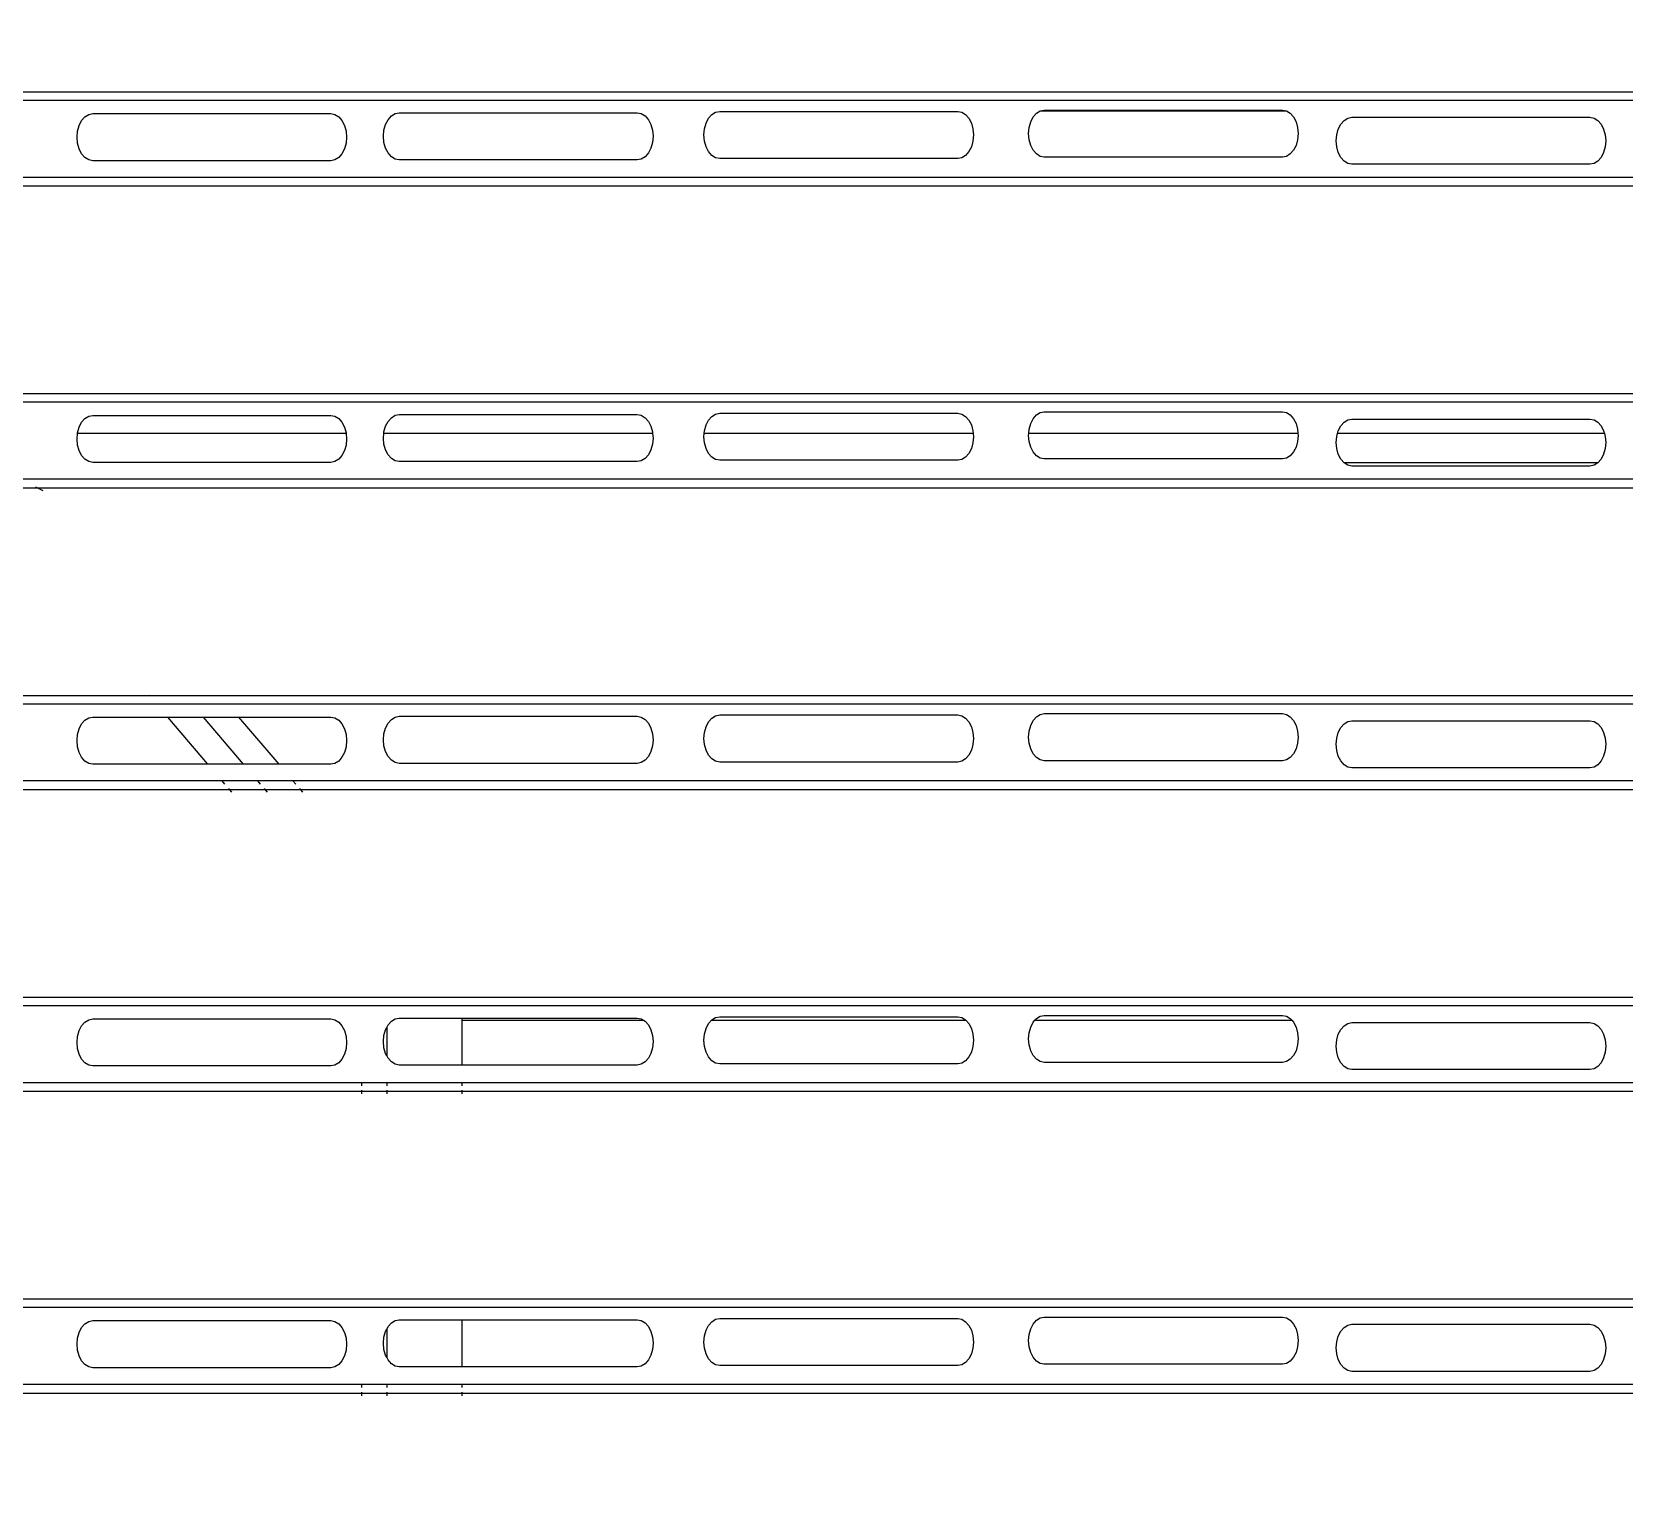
# Model space of a CAD drawing. Header units: inches. Extents: x 236662 to 497023, y -248575 to 81795.
# Drawn here: x 293571.9 to 293868.5, y -97910 to -97637 of the extents above; entities that cross this region are included whole.
import ezdxf

# ---------------------------------------------------------------- set-up
doc = ezdxf.new("R2010")
doc.units = ezdxf.units.IN
doc.header["$LTSCALE"] = 10
doc.header["$MEASUREMENT"] = 0
doc.layers.add('02. HP_BE TONG', color=1, linetype='Continuous', lineweight=35)
doc.layers.add('06. HP_THAY 1', color=134, linetype='Continuous', lineweight=15)
doc.layers.add('04. HP_CUA', color=153, linetype='Continuous')

# ---------------------------------------------------------------- blocks, each defined once
blk = doc.blocks.new('KHUNG TEN A-3')
at = {"layer": '02. HP_BE TONG', "color": 1, "const_width": 0.5}
blk.add_lwpolyline([(15, 5), (415, 5), (415, 292), (15, 292)], close=True, dxfattribs=at)
at = {"layer": '06. HP_THAY 1'}
blk.add_lwpolyline([(0, 297), (420, 297), (420, 0), (0, 0)], close=True, dxfattribs=at)
at = {"layer": 'Defpoints'}
blk.add_lwpolyline([(0, 0), (420, 0), (420, 297), (0, 297)], close=True, dxfattribs=at)

msp = doc.modelspace()

# ---------------------------------------------------------------- linework, layer by layer
at = {"layer": '04. HP_CUA'}
for p, q in [((295395.9, -97649.79), (292919.53, -97649.79)), ((293710.44, -97648.24), (293460.44, -97648.24)), ((293710.44, -97648.15), (293710.44, -97648.24)), ((294422.94, -97648.24), (293710.44, -97648.24)), ((293581.22, -97653.5), (293581.83, -97652.81)), ((293581.83, -97652.81), (293582.54, -97652.37)), ((293582.54, -97652.37), (293583.3, -97652.22)), ((293583.3, -97652.22), (293627.64, -97652.22)), ((293627.64, -97652.22), (293628.4, -97652.37)), ((293628.4, -97652.37), (293629.1, -97652.81)), ((293629.1, -97652.81), (293629.71, -97653.5)), ((293638.3, -97653.35), (293638.91, -97652.65)), ((293638.91, -97652.65), (293639.62, -97652.21)), ((293639.62, -97652.21), (293640.38, -97652.06)), ((293640.38, -97652.06), (293684.72, -97652.06)), ((293684.72, -97652.06), (293685.47, -97652.21)), ((293685.47, -97652.21), (293686.18, -97652.65)), ((293686.18, -97652.65), (293686.79, -97653.35)), ((293697.99, -97653.1), (293698.6, -97652.41)), ((293698.6, -97652.41), (293699.31, -97651.97)), ((293699.31, -97651.97), (293700.07, -97651.82)), ((293700.07, -97651.82), (293744.4, -97651.82)), ((293744.4, -97651.82), (293745.16, -97651.97)), ((293745.16, -97651.97), (293745.87, -97652.41)), ((293745.87, -97652.41), (293746.48, -97653.1)), ((293758, -97653.75), (293758.47, -97652.85)), ((293758.47, -97652.85), (293759.07, -97652.15)), ((293759.07, -97652.15), (293759.78, -97651.71)), ((293759.78, -97651.71), (293760.54, -97651.56)), ((293759.78, -97651.71), (293805.64, -97651.71)), ((293760.54, -97651.56), (293804.88, -97651.56)), ((293804.88, -97651.56), (293805.64, -97651.71)), ((293805.64, -97651.71), (293806.35, -97652.15)), ((293806.35, -97652.15), (293806.95, -97652.85)), ((293806.95, -97652.85), (293807.42, -97653.75)), ((293817.07, -97653.05), (293817.83, -97652.9)), ((293817.83, -97652.9), (293862.17, -97652.9)), ((293862.17, -97652.9), (293862.93, -97653.05)), ((293580.37, -97656.6), (293580.47, -97655.47)), ((293580.47, -97655.47), (293580.76, -97654.41)), ((293580.76, -97654.41), (293581.22, -97653.5)), ((293629.71, -97653.5), (293630.18, -97654.41)), ((293630.18, -97654.41), (293630.47, -97655.47)), ((293630.47, -97655.47), (293630.57, -97656.6)), ((293637.44, -97656.44), (293637.54, -97655.31)), ((293637.54, -97655.31), (293637.84, -97654.25)), ((293637.84, -97654.25), (293638.3, -97653.35)), ((293686.79, -97653.35), (293687.26, -97654.25)), ((293687.26, -97654.25), (293687.55, -97655.31)), ((293687.55, -97655.31), (293687.65, -97656.44)), ((293697.13, -97656.2), (293697.23, -97655.07)), ((293697.23, -97655.07), (293697.53, -97654.01)), ((293697.53, -97654.01), (293697.99, -97653.1)), ((293746.48, -97653.1), (293746.95, -97654.01)), ((293746.95, -97654.01), (293747.24, -97655.07)), ((293747.24, -97655.07), (293747.34, -97656.2)), ((293757.61, -97655.94), (293757.71, -97654.81)), ((293757.71, -97654.81), (293758, -97653.75)), ((293807.42, -97653.75), (293807.71, -97654.81)), ((293807.71, -97654.81), (293807.81, -97655.94)), ((293815, -97656.15), (293815.29, -97655.09)), ((293815.29, -97655.09), (293815.76, -97654.18)), ((293815.76, -97654.18), (293816.37, -97653.49)), ((293816.37, -97653.49), (293817.07, -97653.05)), ((293862.93, -97653.05), (293863.64, -97653.49)), ((293863.64, -97653.49), (293864.24, -97654.18)), ((293864.24, -97654.18), (293864.71, -97655.09)), ((293864.71, -97655.09), (293865, -97656.15)), ((293580.47, -97657.74), (293580.37, -97656.6)), ((293580.76, -97658.79), (293580.47, -97657.74)), ((293581.22, -97659.7), (293580.76, -97658.79)), ((293630.18, -97658.79), (293629.71, -97659.7)), ((293630.47, -97657.74), (293630.18, -97658.79)), ((293630.57, -97656.6), (293630.47, -97657.74)), ((293637.54, -97657.58), (293637.44, -97656.44)), ((293637.84, -97658.64), (293637.54, -97657.58)), ((293638.3, -97659.54), (293637.84, -97658.64)), ((293687.26, -97658.64), (293686.79, -97659.54)), ((293687.55, -97657.58), (293687.26, -97658.64)), ((293687.65, -97656.44), (293687.55, -97657.58)), ((293697.23, -97657.34), (293697.13, -97656.2)), ((293697.53, -97658.39), (293697.23, -97657.34)), ((293697.99, -97659.3), (293697.53, -97658.39)), ((293746.95, -97658.39), (293746.48, -97659.3)), ((293747.24, -97657.34), (293746.95, -97658.39)), ((293747.34, -97656.2), (293747.24, -97657.34)), ((293757.71, -97657.08), (293757.61, -97655.94)), ((293758, -97658.14), (293757.71, -97657.08)), ((293758.47, -97659.04), (293758, -97658.14)), ((293807.42, -97658.14), (293806.95, -97659.04)), ((293807.71, -97657.08), (293807.42, -97658.14)), ((293807.81, -97655.94), (293807.71, -97657.08)), ((293814.9, -97657.28), (293815, -97656.15)), ((293815, -97658.42), (293814.9, -97657.28)), ((293815.29, -97659.47), (293815, -97658.42)), ((293865, -97658.42), (293864.71, -97659.47)), ((293865, -97656.15), (293865.1, -97657.28)), ((293865.1, -97657.28), (293865, -97658.42)), ((293581.83, -97660.4), (293581.22, -97659.7)), ((293582.54, -97660.84), (293581.83, -97660.4)), ((293583.3, -97660.99), (293582.54, -97660.84)), ((293627.64, -97660.99), (293583.3, -97660.99)), ((293628.4, -97660.84), (293627.64, -97660.99)), ((293629.1, -97660.4), (293628.4, -97660.84)), ((293629.71, -97659.7), (293629.1, -97660.4)), ((293638.91, -97660.24), (293638.3, -97659.54)), ((293639.62, -97660.68), (293638.91, -97660.24)), ((293640.38, -97660.83), (293639.62, -97660.68)), ((293684.72, -97660.83), (293640.38, -97660.83)), ((293685.47, -97660.68), (293684.72, -97660.83)), ((293686.18, -97660.24), (293685.47, -97660.68)), ((293686.79, -97659.54), (293686.18, -97660.24)), ((293698.6, -97660), (293697.99, -97659.3)), ((293699.31, -97660.44), (293698.6, -97660)), ((293700.07, -97660.59), (293699.31, -97660.44)), ((293744.4, -97660.59), (293700.07, -97660.59)), ((293745.16, -97660.44), (293744.4, -97660.59)), ((293745.87, -97660), (293745.16, -97660.44)), ((293746.48, -97659.3), (293745.87, -97660)), ((293759.07, -97659.74), (293758.47, -97659.04)), ((293759.78, -97660.18), (293759.07, -97659.74)), ((293760.54, -97660.33), (293759.78, -97660.18)), ((293804.88, -97660.33), (293760.54, -97660.33)), ((293805.64, -97660.18), (293804.88, -97660.33)), ((293806.35, -97659.74), (293805.64, -97660.18)), ((293806.95, -97659.04), (293806.35, -97659.74)), ((293815.76, -97660.38), (293815.29, -97659.47)), ((293816.37, -97661.08), (293815.76, -97660.38)), ((293817.07, -97661.52), (293816.37, -97661.08)), ((293817.83, -97661.66), (293817.07, -97661.52)), ((293862.17, -97661.66), (293817.83, -97661.66)), ((293862.93, -97661.52), (293862.17, -97661.66)), ((293863.64, -97661.08), (293862.93, -97661.52)), ((293864.24, -97660.38), (293863.64, -97661.08)), ((293864.71, -97659.47), (293864.24, -97660.38)), ((295393.26, -97664.1), (292927.62, -97664.1)), ((295391.84, -97665.76), (292929.03, -97665.76)), ((295396.55, -97705.98), (292918.88, -97705.98)), ((295358.82, -97704.43), (292962.05, -97704.43)), ((293581.22, -97709.69), (293581.83, -97709)), ((293581.83, -97709), (293582.54, -97708.56)), ((293582.54, -97708.56), (293583.3, -97708.41)), ((293583.3, -97708.41), (293627.64, -97708.41)), ((293627.64, -97708.41), (293628.4, -97708.56)), ((293628.4, -97708.56), (293629.1, -97709)), ((293629.1, -97709), (293629.71, -97709.69)), ((293638.3, -97709.53), (293638.91, -97708.84)), ((293638.91, -97708.84), (293639.62, -97708.4)), ((293639.62, -97708.4), (293640.38, -97708.25)), ((293640.38, -97708.25), (293684.72, -97708.25)), ((293684.72, -97708.25), (293685.47, -97708.4)), ((293685.47, -97708.4), (293686.18, -97708.84)), ((293686.18, -97708.84), (293686.79, -97709.53)), ((293697.99, -97709.29), (293698.6, -97708.6)), ((293698.6, -97708.6), (293699.31, -97708.16)), ((293699.31, -97708.16), (293700.07, -97708.01)), ((293700.07, -97708.01), (293744.4, -97708.01)), ((293744.4, -97708.01), (293745.16, -97708.16)), ((293745.16, -97708.16), (293745.87, -97708.6)), ((293745.87, -97708.6), (293746.48, -97709.29)), ((293758, -97709.94), (293758.47, -97709.04)), ((293758.47, -97709.04), (293759.07, -97708.34)), ((293759.07, -97708.34), (293759.78, -97707.9)), ((293759.78, -97707.9), (293760.54, -97707.75)), ((293760.54, -97707.75), (293804.88, -97707.75)), ((293804.88, -97707.75), (293805.64, -97707.9)), ((293805.64, -97707.9), (293806.35, -97708.34)), ((293806.35, -97708.34), (293806.95, -97709.04)), ((293806.95, -97709.04), (293807.42, -97709.94)), ((293816.37, -97709.68), (293817.07, -97709.24)), ((293817.07, -97709.24), (293817.83, -97709.09)), ((293817.83, -97709.09), (293862.17, -97709.09)), ((293862.17, -97709.09), (293862.93, -97709.24)), ((293862.93, -97709.24), (293863.64, -97709.68)), ((293580.37, -97712.79), (293580.45, -97711.79)), ((293580.45, -97711.79), (293580.47, -97711.66)), ((293630.48, -97711.79), (293580.45, -97711.79)), ((293580.47, -97711.66), (293580.76, -97710.6)), ((293580.76, -97710.6), (293581.22, -97709.69)), ((293629.71, -97709.69), (293630.18, -97710.6)), ((293630.18, -97710.6), (293630.47, -97711.66)), ((293630.47, -97711.66), (293630.48, -97711.79)), ((293630.48, -97711.79), (293630.57, -97712.79)), ((293637.44, -97712.63), (293637.52, -97711.79)), ((293637.52, -97711.79), (293637.54, -97711.5)), ((293687.58, -97711.79), (293637.52, -97711.79)), ((293637.54, -97711.5), (293637.84, -97710.44)), ((293637.84, -97710.44), (293638.3, -97709.53)), ((293686.79, -97709.53), (293687.26, -97710.44)), ((293687.26, -97710.44), (293687.55, -97711.5)), ((293687.55, -97711.5), (293687.58, -97711.79)), ((293687.58, -97711.79), (293687.65, -97712.63)), ((293697.13, -97712.39), (293697.19, -97711.79)), ((293697.19, -97711.79), (293697.23, -97711.26)), ((293747.29, -97711.79), (293697.19, -97711.79)), ((293697.23, -97711.26), (293697.53, -97710.2)), ((293697.53, -97710.2), (293697.99, -97709.29)), ((293746.48, -97709.29), (293746.95, -97710.2)), ((293746.95, -97710.2), (293747.24, -97711.26)), ((293747.24, -97711.26), (293747.29, -97711.79)), ((293747.29, -97711.79), (293747.34, -97712.39)), ((293757.61, -97712.13), (293757.64, -97711.79)), ((293757.71, -97713.27), (293757.61, -97712.13)), ((293757.64, -97711.79), (293757.71, -97711)), ((293807.78, -97711.79), (293757.64, -97711.79)), ((293757.71, -97711), (293758, -97709.94)), ((293807.42, -97709.94), (293807.71, -97711)), ((293807.71, -97711), (293807.78, -97711.79)), ((293807.81, -97712.13), (293807.71, -97713.27)), ((293807.78, -97711.79), (293807.81, -97712.13)), ((293815, -97712.34), (293815.15, -97711.79)), ((293815.15, -97711.79), (293815.29, -97711.28)), ((293864.85, -97711.79), (293815.15, -97711.79)), ((293815.29, -97711.28), (293815.76, -97710.37)), ((293815.76, -97710.37), (293816.37, -97709.68)), ((293863.64, -97709.68), (293864.24, -97710.37)), ((293864.24, -97710.37), (293864.71, -97711.28)), ((293864.71, -97711.28), (293864.85, -97711.79)), ((293864.85, -97711.79), (293865, -97712.34)), ((293580.47, -97713.93), (293580.37, -97712.79)), ((293580.76, -97714.98), (293580.47, -97713.93)), ((293581.22, -97715.89), (293580.76, -97714.98)), ((293630.18, -97714.98), (293629.71, -97715.89)), ((293630.47, -97713.93), (293630.18, -97714.98)), ((293630.57, -97712.79), (293630.47, -97713.93)), ((293637.54, -97713.77), (293637.44, -97712.63)), ((293637.84, -97714.83), (293637.54, -97713.77)), ((293638.3, -97715.73), (293637.84, -97714.83)), ((293687.26, -97714.83), (293686.79, -97715.73)), ((293687.55, -97713.77), (293687.26, -97714.83)), ((293687.65, -97712.63), (293687.55, -97713.77)), ((293697.23, -97713.53), (293697.13, -97712.39)), ((293697.53, -97714.58), (293697.23, -97713.53)), ((293697.99, -97715.49), (293697.53, -97714.58)), ((293746.95, -97714.58), (293746.48, -97715.49)), ((293747.24, -97713.53), (293746.95, -97714.58)), ((293747.34, -97712.39), (293747.24, -97713.53)), ((293758, -97714.33), (293757.71, -97713.27)), ((293758.47, -97715.23), (293758, -97714.33)), ((293807.42, -97714.33), (293806.95, -97715.23)), ((293807.71, -97713.27), (293807.42, -97714.33)), ((293814.9, -97713.47), (293815, -97712.34)), ((293815, -97714.61), (293814.9, -97713.47)), ((293815.29, -97715.66), (293815, -97714.61)), ((293865, -97714.61), (293864.71, -97715.66)), ((293865, -97712.34), (293865.1, -97713.47)), ((293865.1, -97713.47), (293865, -97714.61)), ((293581.83, -97716.59), (293581.22, -97715.89)), ((293582.54, -97717.03), (293581.83, -97716.59)), ((293583.3, -97717.18), (293582.54, -97717.03)), ((293627.64, -97717.18), (293583.3, -97717.18)), ((293628.4, -97717.03), (293627.64, -97717.18)), ((293629.1, -97716.59), (293628.4, -97717.03)), ((293629.71, -97715.89), (293629.1, -97716.59)), ((293638.91, -97716.43), (293638.3, -97715.73)), ((293639.62, -97716.87), (293638.91, -97716.43)), ((293640.38, -97717.02), (293639.62, -97716.87)), ((293684.72, -97717.02), (293640.38, -97717.02)), ((293685.47, -97716.87), (293684.72, -97717.02)), ((293686.18, -97716.43), (293685.47, -97716.87)), ((293686.79, -97715.73), (293686.18, -97716.43)), ((293698.6, -97716.19), (293697.99, -97715.49)), ((293699.31, -97716.63), (293698.6, -97716.19)), ((293700.07, -97716.78), (293699.31, -97716.63)), ((293744.4, -97716.78), (293700.07, -97716.78)), ((293745.16, -97716.63), (293744.4, -97716.78)), ((293745.87, -97716.19), (293745.16, -97716.63)), ((293746.48, -97715.49), (293745.87, -97716.19)), ((293759.07, -97715.93), (293758.47, -97715.23)), ((293759.78, -97716.37), (293759.07, -97715.93)), ((293760.54, -97716.52), (293759.78, -97716.37)), ((293804.88, -97716.52), (293760.54, -97716.52)), ((293805.64, -97716.37), (293804.88, -97716.52)), ((293806.35, -97715.93), (293805.64, -97716.37)), ((293806.95, -97715.23), (293806.35, -97715.93)), ((293815.76, -97716.57), (293815.29, -97715.66)), ((293816.36, -97717.26), (293815.76, -97716.57)), ((293863.65, -97717.26), (293816.36, -97717.26)), ((293817.07, -97717.7), (293816.36, -97717.26)), ((293817.83, -97717.85), (293817.07, -97717.7)), ((293862.17, -97717.85), (293817.83, -97717.85)), ((293862.93, -97717.7), (293862.17, -97717.85)), ((293863.65, -97717.26), (293862.93, -97717.7)), ((293864.24, -97716.57), (293863.65, -97717.26)), ((293864.71, -97715.66), (293864.24, -97716.57)), ((294154.18, -97720.29), (293569.68, -97720.29)), ((293573.1, -97721.95), (293567.43, -97721.95)), ((293572.6, -97721.71), (293573.1, -97721.95)), ((293573.1, -97721.95), (293574.01, -97722.39)), ((294150.76, -97721.95), (293573.1, -97721.95)), ((295396.55, -97762.17), (292918.88, -97762.17)), ((293593.86, -97760.62), (293568.09, -97760.62)), ((293593.86, -97760.62), (293593.78, -97760.53)), ((293600.45, -97760.62), (293593.86, -97760.62)), ((293600.37, -97760.53), (293600.45, -97760.62)), ((293607.05, -97760.62), (293600.45, -97760.62)), ((293606.97, -97760.53), (293607.05, -97760.62)), ((294116.81, -97760.62), (293607.05, -97760.62)), ((293581.22, -97765.88), (293581.83, -97765.19)), ((293581.83, -97765.19), (293582.54, -97764.75)), ((293582.54, -97764.75), (293583.3, -97764.6)), ((293583.3, -97764.6), (293597.25, -97764.6)), ((293604.74, -97773.37), (293597.25, -97764.6)), ((293597.25, -97764.6), (293603.85, -97764.6)), ((293603.85, -97764.6), (293611.33, -97773.37)), ((293603.85, -97764.6), (293610.45, -97764.6)), ((293610.45, -97764.6), (293617.93, -97773.37)), ((293610.45, -97764.6), (293627.64, -97764.6)), ((293627.64, -97764.6), (293628.4, -97764.75)), ((293628.4, -97764.75), (293629.1, -97765.19)), ((293629.1, -97765.19), (293629.71, -97765.88)), ((293638.3, -97765.72), (293638.91, -97765.03)), ((293638.91, -97765.03), (293639.62, -97764.59)), ((293639.62, -97764.59), (293640.38, -97764.44)), ((293640.38, -97764.44), (293684.72, -97764.44)), ((293684.72, -97764.44), (293685.47, -97764.59)), ((293685.47, -97764.59), (293686.18, -97765.03)), ((293686.18, -97765.03), (293686.79, -97765.72)), ((293697.53, -97766.39), (293697.99, -97765.48)), ((293697.99, -97765.48), (293698.6, -97764.79)), ((293698.6, -97764.79), (293699.31, -97764.35)), ((293699.31, -97764.35), (293700.07, -97764.2)), ((293700.07, -97764.2), (293744.4, -97764.2)), ((293744.4, -97764.2), (293745.16, -97764.35)), ((293745.16, -97764.35), (293745.87, -97764.79)), ((293745.87, -97764.79), (293746.48, -97765.48)), ((293746.48, -97765.48), (293746.95, -97766.39)), ((293758, -97766.13), (293758.47, -97765.23)), ((293758.47, -97765.23), (293759.07, -97764.53)), ((293759.07, -97764.53), (293759.78, -97764.09)), ((293759.78, -97764.09), (293760.54, -97763.94)), ((293760.54, -97763.94), (293804.88, -97763.94)), ((293804.88, -97763.94), (293805.64, -97764.09)), ((293805.64, -97764.09), (293806.35, -97764.53)), ((293806.35, -97764.53), (293806.95, -97765.23)), ((293806.95, -97765.23), (293807.42, -97766.13)), ((293816.37, -97765.87), (293817.07, -97765.43)), ((293817.07, -97765.43), (293817.83, -97765.28)), ((293817.83, -97765.28), (293862.17, -97765.28)), ((293862.17, -97765.28), (293862.93, -97765.43)), ((293862.93, -97765.43), (293863.64, -97765.87)), ((293580.37, -97768.98), (293580.47, -97767.85)), ((293580.47, -97767.85), (293580.76, -97766.79)), ((293580.76, -97766.79), (293581.22, -97765.88)), ((293629.71, -97765.88), (293630.18, -97766.79)), ((293630.18, -97766.79), (293630.47, -97767.85)), ((293630.47, -97767.85), (293630.57, -97768.98)), ((293637.44, -97768.82), (293637.54, -97767.69)), ((293637.54, -97767.69), (293637.84, -97766.63)), ((293637.84, -97766.63), (293638.3, -97765.72)), ((293686.79, -97765.72), (293687.26, -97766.63)), ((293687.26, -97766.63), (293687.55, -97767.69)), ((293687.55, -97767.69), (293687.65, -97768.82)), ((293697.13, -97768.58), (293697.23, -97767.45)), ((293697.23, -97769.72), (293697.13, -97768.58)), ((293697.23, -97767.45), (293697.53, -97766.39)), ((293746.95, -97766.39), (293747.24, -97767.45)), ((293747.24, -97767.45), (293747.34, -97768.58)), ((293747.34, -97768.58), (293747.24, -97769.72)), ((293757.61, -97768.32), (293757.71, -97767.19)), ((293757.71, -97769.46), (293757.61, -97768.32)), ((293757.71, -97767.19), (293758, -97766.13)), ((293807.42, -97766.13), (293807.71, -97767.19)), ((293807.71, -97767.19), (293807.81, -97768.32)), ((293807.81, -97768.32), (293807.71, -97769.46)), ((293814.9, -97769.66), (293815, -97768.53)), ((293815, -97768.53), (293815.29, -97767.47)), ((293815.29, -97767.47), (293815.76, -97766.56)), ((293815.76, -97766.56), (293816.37, -97765.87)), ((293863.64, -97765.87), (293864.24, -97766.56)), ((293864.24, -97766.56), (293864.71, -97767.47)), ((293864.71, -97767.47), (293865, -97768.53)), ((293865, -97768.53), (293865.1, -97769.66)), ((293580.47, -97770.12), (293580.37, -97768.98)), ((293580.76, -97771.17), (293580.47, -97770.12)), ((293581.22, -97772.08), (293580.76, -97771.17)), ((293630.18, -97771.17), (293629.71, -97772.08)), ((293630.47, -97770.12), (293630.18, -97771.17)), ((293630.57, -97768.98), (293630.47, -97770.12)), ((293637.54, -97769.96), (293637.44, -97768.82)), ((293637.84, -97771.02), (293637.54, -97769.96)), ((293638.3, -97771.92), (293637.84, -97771.02)), ((293687.26, -97771.02), (293686.79, -97771.92)), ((293687.55, -97769.96), (293687.26, -97771.02)), ((293687.65, -97768.82), (293687.55, -97769.96)), ((293697.53, -97770.77), (293697.23, -97769.72)), ((293697.99, -97771.68), (293697.53, -97770.77)), ((293746.95, -97770.77), (293746.48, -97771.68)), ((293747.24, -97769.72), (293746.95, -97770.77)), ((293758, -97770.52), (293757.71, -97769.46)), ((293758.47, -97771.42), (293758, -97770.52)), ((293759.07, -97772.12), (293758.47, -97771.42)), ((293806.95, -97771.42), (293806.35, -97772.12)), ((293807.42, -97770.52), (293806.95, -97771.42)), ((293807.71, -97769.46), (293807.42, -97770.52)), ((293815, -97770.8), (293814.9, -97769.66)), ((293815.29, -97771.85), (293815, -97770.8)), ((293865, -97770.8), (293864.71, -97771.85)), ((293865.1, -97769.66), (293865, -97770.8)), ((293581.83, -97772.78), (293581.22, -97772.08)), ((293582.54, -97773.22), (293581.83, -97772.78)), ((293583.3, -97773.37), (293582.54, -97773.22)), ((293604.74, -97773.37), (293583.3, -97773.37)), ((293611.33, -97773.37), (293604.74, -97773.37)), ((293617.93, -97773.37), (293611.33, -97773.37)), ((293627.64, -97773.37), (293617.93, -97773.37)), ((293628.4, -97773.22), (293627.64, -97773.37)), ((293629.1, -97772.78), (293628.4, -97773.22)), ((293629.71, -97772.08), (293629.1, -97772.78)), ((293638.91, -97772.62), (293638.3, -97771.92)), ((293639.62, -97773.06), (293638.91, -97772.62)), ((293640.38, -97773.21), (293639.62, -97773.06)), ((293684.72, -97773.21), (293640.38, -97773.21)), ((293685.47, -97773.06), (293684.72, -97773.21)), ((293686.18, -97772.62), (293685.47, -97773.06)), ((293686.79, -97771.92), (293686.18, -97772.62)), ((293698.6, -97772.38), (293697.99, -97771.68)), ((293699.31, -97772.82), (293698.6, -97772.38)), ((293700.07, -97772.97), (293699.31, -97772.82)), ((293744.4, -97772.97), (293700.07, -97772.97)), ((293745.16, -97772.82), (293744.4, -97772.97)), ((293745.87, -97772.38), (293745.16, -97772.82)), ((293746.48, -97771.68), (293745.87, -97772.38)), ((293759.78, -97772.56), (293759.07, -97772.12)), ((293760.54, -97772.71), (293759.78, -97772.56)), ((293804.88, -97772.71), (293760.54, -97772.71)), ((293805.64, -97772.56), (293804.88, -97772.71)), ((293806.35, -97772.12), (293805.64, -97772.56)), ((293815.76, -97772.76), (293815.29, -97771.85)), ((293816.37, -97773.46), (293815.76, -97772.76)), ((293817.07, -97773.89), (293816.37, -97773.46)), ((293817.83, -97774.04), (293817.07, -97773.89)), ((293862.17, -97774.04), (293817.83, -97774.04)), ((293862.93, -97773.89), (293862.17, -97774.04)), ((293863.64, -97773.46), (293862.93, -97773.89)), ((293864.24, -97772.76), (293863.64, -97773.46)), ((293864.71, -97771.85), (293864.24, -97772.76)), ((293607.4, -97776.48), (293568.09, -97776.48)), ((293607.9, -97777.07), (293607.4, -97776.48)), ((293614, -97776.48), (293607.4, -97776.48)), ((293614, -97776.48), (293614.5, -97777.07)), ((293620.59, -97776.48), (293614, -97776.48)), ((293620.59, -97776.48), (293621.09, -97777.07)), ((294103.27, -97776.48), (293620.59, -97776.48)), ((293608.82, -97778.14), (293568.09, -97778.14)), ((293608.82, -97778.14), (293608.61, -97777.9)), ((293609.19, -97778.58), (293608.82, -97778.14)), ((293615.41, -97778.14), (293608.82, -97778.14)), ((293615.21, -97777.9), (293615.41, -97778.14)), ((293615.41, -97778.14), (293615.79, -97778.58)), ((293622.01, -97778.14), (293615.41, -97778.14)), ((293621.8, -97777.9), (293622.01, -97778.14)), ((293622.01, -97778.14), (293622.38, -97778.58)), ((294101.85, -97778.14), (293622.01, -97778.14)), ((295396.55, -97818.36), (292918.88, -97818.36)), ((293633.39, -97816.81), (293568.09, -97816.81)), ((293633.39, -97816.81), (293633.39, -97816.72)), ((293638.05, -97816.81), (293633.39, -97816.81)), ((293633.39, -97818.29), (293633.39, -97818.27)), ((293638.05, -97816.72), (293638.05, -97816.81)), ((293652.04, -97816.81), (293638.05, -97816.81)), ((293638.05, -97818.3), (293638.05, -97818.28)), ((293652.04, -97816.72), (293652.04, -97816.81)), ((294071.82, -97816.81), (293652.04, -97816.81)), ((293581.22, -97822.07), (293581.83, -97821.38)), ((293581.83, -97821.38), (293582.54, -97820.94)), ((293582.54, -97820.94), (293583.3, -97820.79)), ((293583.3, -97820.79), (293627.64, -97820.79)), ((293627.64, -97820.79), (293628.4, -97820.94)), ((293628.4, -97820.94), (293629.1, -97821.38)), ((293629.1, -97821.38), (293629.71, -97822.07)), ((293638.05, -97822.41), (293638.3, -97821.91)), ((293638.3, -97821.91), (293638.91, -97821.22)), ((293638.91, -97821.22), (293639.62, -97820.78)), ((293639.62, -97820.78), (293640.38, -97820.63)), ((293640.38, -97820.63), (293652.04, -97820.63)), ((293652.04, -97820.63), (293652.04, -97821.04)), ((293652.04, -97820.63), (293684.72, -97820.63)), ((293652.04, -97821.04), (293685.89, -97821.04)), ((293652.04, -97821.04), (293652.04, -97829.4)), ((293684.72, -97820.63), (293685.47, -97820.78)), ((293685.47, -97820.78), (293685.89, -97821.04)), ((293685.89, -97821.04), (293686.18, -97821.22)), ((293686.18, -97821.22), (293686.79, -97821.91)), ((293686.79, -97821.91), (293687.26, -97822.82)), ((293697.53, -97822.58), (293697.99, -97821.67)), ((293697.99, -97821.67), (293698.55, -97821.04)), ((293698.55, -97821.04), (293698.6, -97820.98)), ((293698.55, -97821.04), (293745.93, -97821.04)), ((293698.6, -97820.98), (293699.31, -97820.54)), ((293699.31, -97820.54), (293700.07, -97820.39)), ((293700.07, -97820.39), (293744.4, -97820.39)), ((293744.4, -97820.39), (293745.16, -97820.54)), ((293745.16, -97820.54), (293745.87, -97820.98)), ((293745.87, -97820.98), (293745.93, -97821.04)), ((293745.93, -97821.04), (293746.48, -97821.67)), ((293746.48, -97821.67), (293746.95, -97822.58)), ((293758, -97822.32), (293758.47, -97821.42)), ((293758.47, -97821.42), (293758.8, -97821.04)), ((293758.8, -97821.04), (293759.07, -97820.72)), ((293758.8, -97821.04), (293806.62, -97821.04)), ((293759.07, -97820.72), (293759.78, -97820.28)), ((293759.78, -97820.28), (293760.54, -97820.13)), ((293760.54, -97820.13), (293804.88, -97820.13)), ((293804.88, -97820.13), (293805.64, -97820.28)), ((293805.64, -97820.28), (293806.35, -97820.72)), ((293806.35, -97820.72), (293806.62, -97821.04)), ((293806.62, -97821.04), (293806.95, -97821.42)), ((293806.95, -97821.42), (293807.42, -97822.32)), ((293816.37, -97822.06), (293817.07, -97821.62)), ((293817.07, -97821.62), (293817.83, -97821.47)), ((293817.83, -97821.47), (293862.17, -97821.47)), ((293862.17, -97821.47), (293862.93, -97821.62)), ((293862.93, -97821.62), (293863.64, -97822.06)), ((293580.37, -97825.17), (293580.47, -97824.04)), ((293580.47, -97824.04), (293580.76, -97822.98)), ((293580.76, -97822.98), (293581.22, -97822.07)), ((293629.71, -97822.07), (293630.18, -97822.98)), ((293630.18, -97822.98), (293630.47, -97824.04)), ((293630.47, -97824.04), (293630.57, -97825.17)), ((293637.44, -97825.01), (293637.54, -97823.88)), ((293637.54, -97823.88), (293637.84, -97822.82)), ((293637.84, -97822.82), (293638.05, -97822.41)), ((293638.05, -97822.41), (293638.05, -97827.62)), ((293687.26, -97822.82), (293687.55, -97823.88)), ((293687.55, -97823.88), (293687.65, -97825.01)), ((293697.13, -97824.77), (293697.23, -97823.64)), ((293697.23, -97825.91), (293697.13, -97824.77)), ((293697.23, -97823.64), (293697.53, -97822.58)), ((293746.95, -97822.58), (293747.24, -97823.64)), ((293747.24, -97823.64), (293747.34, -97824.77)), ((293747.34, -97824.77), (293747.24, -97825.91)), ((293757.61, -97824.51), (293757.71, -97823.38)), ((293757.71, -97825.65), (293757.61, -97824.51)), ((293757.71, -97823.38), (293758, -97822.32)), ((293807.42, -97822.32), (293807.71, -97823.38)), ((293807.71, -97823.38), (293807.81, -97824.51)), ((293807.81, -97824.51), (293807.71, -97825.65)), ((293814.9, -97825.85), (293815, -97824.72)), ((293815, -97824.72), (293815.29, -97823.66)), ((293815.29, -97823.66), (293815.76, -97822.75)), ((293815.76, -97822.75), (293816.37, -97822.06)), ((293863.64, -97822.06), (293864.24, -97822.75)), ((293864.24, -97822.75), (293864.71, -97823.66)), ((293864.71, -97823.66), (293865, -97824.72)), ((293865, -97824.72), (293865.1, -97825.85)), ((293580.47, -97826.31), (293580.37, -97825.17)), ((293580.76, -97827.36), (293580.47, -97826.31)), ((293581.22, -97828.27), (293580.76, -97827.36)), ((293630.18, -97827.36), (293629.71, -97828.27)), ((293630.47, -97826.31), (293630.18, -97827.36)), ((293630.57, -97825.17), (293630.47, -97826.31)), ((293637.54, -97826.15), (293637.44, -97825.01)), ((293637.84, -97827.21), (293637.54, -97826.15)), ((293638.05, -97827.62), (293637.84, -97827.21)), ((293638.3, -97828.11), (293638.05, -97827.62)), ((293687.26, -97827.21), (293686.79, -97828.11)), ((293687.55, -97826.15), (293687.26, -97827.21)), ((293687.65, -97825.01), (293687.55, -97826.15)), ((293697.53, -97826.96), (293697.23, -97825.91)), ((293697.99, -97827.87), (293697.53, -97826.96)), ((293698.6, -97828.57), (293697.99, -97827.87)), ((293746.48, -97827.87), (293745.87, -97828.57)), ((293746.95, -97826.96), (293746.48, -97827.87)), ((293747.24, -97825.91), (293746.95, -97826.96)), ((293758, -97826.71), (293757.71, -97825.65)), ((293758.47, -97827.61), (293758, -97826.71)), ((293759.07, -97828.31), (293758.47, -97827.61)), ((293806.95, -97827.61), (293806.35, -97828.31)), ((293807.42, -97826.71), (293806.95, -97827.61)), ((293807.71, -97825.65), (293807.42, -97826.71)), ((293815, -97826.99), (293814.9, -97825.85)), ((293815.29, -97828.04), (293815, -97826.99)), ((293865, -97826.99), (293864.71, -97828.04)), ((293865.1, -97825.85), (293865, -97826.99)), ((293581.83, -97828.97), (293581.22, -97828.27)), ((293582.54, -97829.41), (293581.83, -97828.97)), ((293583.3, -97829.56), (293582.54, -97829.41)), ((293627.64, -97829.56), (293583.3, -97829.56)), ((293628.4, -97829.41), (293627.64, -97829.56)), ((293629.1, -97828.97), (293628.4, -97829.41)), ((293629.71, -97828.27), (293629.1, -97828.97)), ((293638.91, -97828.81), (293638.3, -97828.11)), ((293639.62, -97829.25), (293638.91, -97828.81)), ((293640.38, -97829.4), (293639.62, -97829.25)), ((293652.04, -97829.4), (293640.38, -97829.4)), ((293684.72, -97829.4), (293652.04, -97829.4)), ((293685.47, -97829.25), (293684.72, -97829.4)), ((293686.18, -97828.81), (293685.47, -97829.25)), ((293686.79, -97828.11), (293686.18, -97828.81)), ((293699.31, -97829.01), (293698.6, -97828.57)), ((293700.07, -97829.16), (293699.31, -97829.01)), ((293744.4, -97829.16), (293700.07, -97829.16)), ((293745.16, -97829.01), (293744.4, -97829.16)), ((293745.87, -97828.57), (293745.16, -97829.01)), ((293759.78, -97828.75), (293759.07, -97828.31)), ((293760.54, -97828.9), (293759.78, -97828.75)), ((293804.88, -97828.9), (293760.54, -97828.9)), ((293805.64, -97828.75), (293804.88, -97828.9)), ((293806.35, -97828.31), (293805.64, -97828.75)), ((293815.76, -97828.95), (293815.29, -97828.04)), ((293816.37, -97829.65), (293815.76, -97828.95)), ((293817.07, -97830.08), (293816.37, -97829.65)), ((293817.83, -97830.23), (293817.07, -97830.08)), ((293862.17, -97830.23), (293817.83, -97830.23)), ((293862.93, -97830.08), (293862.17, -97830.23)), ((293863.64, -97829.65), (293862.93, -97830.08)), ((293864.24, -97828.95), (293863.64, -97829.65)), ((293864.71, -97828.04), (293864.24, -97828.95)), ((293633.39, -97832.67), (293568.09, -97832.67)), ((293633.39, -97833.26), (293633.39, -97832.67)), ((293638.05, -97832.67), (293633.39, -97832.67)), ((293638.05, -97832.67), (293638.05, -97833.26)), ((293652.04, -97832.67), (293638.05, -97832.67)), ((293652.04, -97832.67), (293652.04, -97833.26)), ((294071.82, -97832.67), (293652.04, -97832.67)), ((293633.39, -97834.33), (293568.09, -97834.33)), ((293633.39, -97834.33), (293633.39, -97834.09)), ((293633.39, -97834.77), (293633.39, -97834.33)), ((293638.05, -97834.33), (293633.39, -97834.33)), ((293638.05, -97834.09), (293638.05, -97834.33)), ((293638.05, -97834.33), (293638.05, -97834.77)), ((293652.04, -97834.33), (293638.05, -97834.33)), ((293652.04, -97834.09), (293652.04, -97834.33)), ((293652.04, -97834.33), (293652.04, -97834.77)), ((294071.82, -97834.33), (293652.04, -97834.33)), ((295396.55, -97874.55), (292918.88, -97874.55)), ((293633.39, -97873), (293568.09, -97873)), ((293633.39, -97873), (293633.39, -97872.91)), ((293638.05, -97873), (293633.39, -97873)), ((293633.39, -97874.48), (293633.39, -97874.46)), ((293638.05, -97872.91), (293638.05, -97873)), ((293652.04, -97873), (293638.05, -97873)), ((293638.05, -97874.49), (293638.05, -97874.47)), ((293652.04, -97872.91), (293652.04, -97873)), ((294071.82, -97873), (293652.04, -97873)), ((293580.76, -97879.17), (293581.22, -97878.26)), ((293581.22, -97878.26), (293581.83, -97877.57)), ((293581.83, -97877.57), (293582.54, -97877.13)), ((293582.54, -97877.13), (293583.3, -97876.98)), ((293583.3, -97876.98), (293627.64, -97876.98)), ((293627.64, -97876.98), (293628.4, -97877.13)), ((293628.4, -97877.13), (293629.1, -97877.57)), ((293629.1, -97877.57), (293629.71, -97878.26)), ((293629.71, -97878.26), (293630.18, -97879.17)), ((293638.05, -97878.6), (293638.3, -97878.1)), ((293638.3, -97878.1), (293638.91, -97877.41)), ((293638.91, -97877.41), (293639.62, -97876.97)), ((293639.62, -97876.97), (293640.38, -97876.82)), ((293640.38, -97876.82), (293652.04, -97876.82)), ((293652.04, -97876.82), (293652.04, -97885.59)), ((293652.04, -97876.82), (293684.72, -97876.82)), ((293684.72, -97876.82), (293685.47, -97876.97)), ((293685.47, -97876.97), (293686.18, -97877.41)), ((293686.18, -97877.41), (293686.79, -97878.1)), ((293686.79, -97878.1), (293687.26, -97879.01)), ((293697.53, -97878.77), (293697.99, -97877.86)), ((293697.99, -97877.86), (293698.6, -97877.17)), ((293698.6, -97877.17), (293699.31, -97876.73)), ((293699.31, -97876.73), (293700.07, -97876.58)), ((293700.07, -97876.58), (293744.4, -97876.58)), ((293744.4, -97876.58), (293745.16, -97876.73)), ((293745.16, -97876.73), (293745.87, -97877.17)), ((293745.87, -97877.17), (293746.48, -97877.86)), ((293746.48, -97877.86), (293746.95, -97878.77)), ((293758, -97878.51), (293758.47, -97877.61)), ((293758.47, -97877.61), (293759.07, -97876.91)), ((293759.07, -97876.91), (293759.78, -97876.47)), ((293759.78, -97876.47), (293760.54, -97876.32)), ((293760.54, -97876.32), (293804.88, -97876.32)), ((293804.88, -97876.32), (293805.64, -97876.47)), ((293805.64, -97876.47), (293806.35, -97876.91)), ((293806.35, -97876.91), (293806.95, -97877.61)), ((293806.95, -97877.61), (293807.42, -97878.51)), ((293815.76, -97878.94), (293816.37, -97878.25)), ((293816.37, -97878.25), (293817.07, -97877.81)), ((293817.07, -97877.81), (293817.83, -97877.66)), ((293817.83, -97877.66), (293862.17, -97877.66)), ((293862.17, -97877.66), (293862.93, -97877.81)), ((293862.93, -97877.81), (293863.64, -97878.25)), ((293863.64, -97878.25), (293864.24, -97878.94)), ((293580.37, -97881.36), (293580.47, -97880.23)), ((293580.47, -97880.23), (293580.76, -97879.17)), ((293630.18, -97879.17), (293630.47, -97880.23)), ((293630.47, -97880.23), (293630.57, -97881.36)), ((293637.44, -97881.2), (293637.54, -97880.07)), ((293637.54, -97882.34), (293637.44, -97881.2)), ((293637.54, -97880.07), (293637.84, -97879.01)), ((293637.84, -97879.01), (293638.05, -97878.6)), ((293638.05, -97878.6), (293638.05, -97883.81)), ((293687.26, -97879.01), (293687.55, -97880.07)), ((293687.55, -97880.07), (293687.65, -97881.2)), ((293687.65, -97881.2), (293687.55, -97882.34)), ((293697.13, -97880.96), (293697.23, -97879.83)), ((293697.23, -97882.1), (293697.13, -97880.96)), ((293697.23, -97879.83), (293697.53, -97878.77)), ((293746.95, -97878.77), (293747.24, -97879.83)), ((293747.24, -97879.83), (293747.34, -97880.96)), ((293747.34, -97880.96), (293747.24, -97882.1)), ((293757.61, -97880.7), (293757.71, -97879.57)), ((293757.71, -97881.84), (293757.61, -97880.7)), ((293757.71, -97879.57), (293758, -97878.51)), ((293807.42, -97878.51), (293807.71, -97879.57)), ((293807.71, -97879.57), (293807.81, -97880.7)), ((293807.81, -97880.7), (293807.71, -97881.84)), ((293814.9, -97882.04), (293815, -97880.91)), ((293815, -97880.91), (293815.29, -97879.85)), ((293815.29, -97879.85), (293815.76, -97878.94)), ((293864.24, -97878.94), (293864.71, -97879.85)), ((293864.71, -97879.85), (293865, -97880.91)), ((293865, -97880.91), (293865.1, -97882.04)), ((293580.47, -97882.5), (293580.37, -97881.36)), ((293580.76, -97883.55), (293580.47, -97882.5)), ((293581.22, -97884.46), (293580.76, -97883.55)), ((293630.18, -97883.55), (293629.71, -97884.46)), ((293630.47, -97882.5), (293630.18, -97883.55)), ((293630.57, -97881.36), (293630.47, -97882.5)), ((293637.84, -97883.4), (293637.54, -97882.34)), ((293638.05, -97883.81), (293637.84, -97883.4)), ((293638.3, -97884.3), (293638.05, -97883.81)), ((293687.26, -97883.4), (293686.79, -97884.3)), ((293687.55, -97882.34), (293687.26, -97883.4)), ((293697.53, -97883.15), (293697.23, -97882.1)), ((293697.99, -97884.06), (293697.53, -97883.15)), ((293698.6, -97884.76), (293697.99, -97884.06)), ((293746.48, -97884.06), (293745.87, -97884.76)), ((293746.95, -97883.15), (293746.48, -97884.06)), ((293747.24, -97882.1), (293746.95, -97883.15)), ((293758, -97882.9), (293757.71, -97881.84)), ((293758.47, -97883.8), (293758, -97882.9)), ((293759.07, -97884.5), (293758.47, -97883.8)), ((293806.95, -97883.8), (293806.35, -97884.5)), ((293807.42, -97882.9), (293806.95, -97883.8)), ((293807.71, -97881.84), (293807.42, -97882.9)), ((293815, -97883.18), (293814.9, -97882.04)), ((293815.29, -97884.23), (293815, -97883.18)), ((293815.76, -97885.14), (293815.29, -97884.23)), ((293864.71, -97884.23), (293864.24, -97885.14)), ((293865, -97883.18), (293864.71, -97884.23)), ((293865.1, -97882.04), (293865, -97883.18)), ((293581.83, -97885.16), (293581.22, -97884.46)), ((293582.54, -97885.6), (293581.83, -97885.16)), ((293583.3, -97885.75), (293582.54, -97885.6)), ((293627.64, -97885.75), (293583.3, -97885.75)), ((293628.4, -97885.6), (293627.64, -97885.75)), ((293629.1, -97885.16), (293628.4, -97885.6)), ((293629.71, -97884.46), (293629.1, -97885.16)), ((293638.91, -97885), (293638.3, -97884.3)), ((293639.62, -97885.44), (293638.91, -97885)), ((293640.38, -97885.59), (293639.62, -97885.44)), ((293652.04, -97885.59), (293640.38, -97885.59)), ((293684.72, -97885.59), (293652.04, -97885.59)), ((293685.47, -97885.44), (293684.72, -97885.59)), ((293686.18, -97885), (293685.47, -97885.44)), ((293686.79, -97884.3), (293686.18, -97885)), ((293699.31, -97885.2), (293698.6, -97884.76)), ((293700.07, -97885.35), (293699.31, -97885.2)), ((293744.4, -97885.35), (293700.07, -97885.35)), ((293745.16, -97885.2), (293744.4, -97885.35)), ((293745.87, -97884.76), (293745.16, -97885.2)), ((293759.78, -97884.94), (293759.07, -97884.5)), ((293760.54, -97885.09), (293759.78, -97884.94)), ((293804.88, -97885.09), (293760.54, -97885.09)), ((293805.64, -97884.94), (293804.88, -97885.09)), ((293806.35, -97884.5), (293805.64, -97884.94)), ((293816.37, -97885.84), (293815.76, -97885.14)), ((293817.07, -97886.27), (293816.37, -97885.84)), ((293817.83, -97886.42), (293817.07, -97886.27)), ((293862.17, -97886.42), (293817.83, -97886.42)), ((293862.93, -97886.27), (293862.17, -97886.42)), ((293863.64, -97885.84), (293862.93, -97886.27)), ((293864.24, -97885.14), (293863.64, -97885.84)), ((293633.39, -97888.86), (293568.09, -97888.86)), ((293633.39, -97889.45), (293633.39, -97888.86)), ((293638.05, -97888.86), (293633.39, -97888.86)), ((293638.05, -97888.86), (293638.05, -97889.45)), ((293652.04, -97888.86), (293638.05, -97888.86)), ((293652.04, -97888.86), (293652.04, -97889.45)), ((294071.82, -97888.86), (293652.04, -97888.86)), ((293633.39, -97890.52), (293568.09, -97890.52)), ((293633.39, -97890.52), (293633.39, -97890.28)), ((293633.39, -97890.96), (293633.39, -97890.52)), ((293638.05, -97890.52), (293633.39, -97890.52)), ((293638.05, -97890.28), (293638.05, -97890.52)), ((293638.05, -97890.52), (293638.05, -97890.96)), ((293652.04, -97890.52), (293638.05, -97890.52)), ((293652.04, -97890.28), (293652.04, -97890.52)), ((293652.04, -97890.52), (293652.04, -97890.96)), ((294071.82, -97890.52), (293652.04, -97890.52))]:
    msp.add_line(p, q, dxfattribs=at)

# ---------------------------------------------------------------- block references
at = {"color": 1, "extrusion": (-2.60012e-09, -0.006863, 0.999976), "xscale": 75.4676488820624, "yscale": 75.4676488820624, "zscale": 75.4676488820624, "rotation": 269.9999565870517}
msp.add_blockref('KHUNG TEN A-3', (282444.61, -78209.22, 567.61), dxfattribs=at)

doc.saveas('drawing.dxf')
